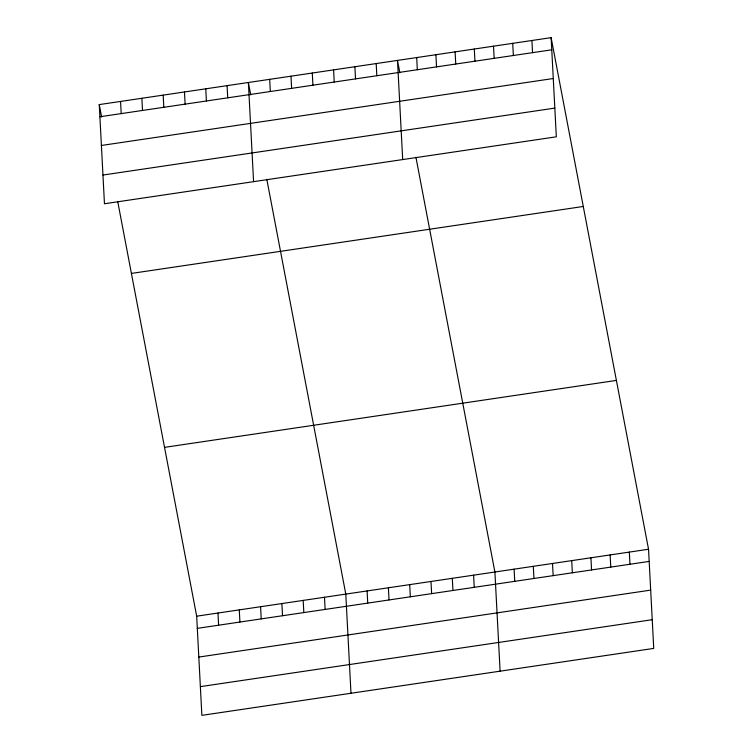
<?xml version="1.0" encoding="UTF-8"?>
<svg xmlns="http://www.w3.org/2000/svg" width="753" height="753" viewBox="0 0 753 753"><rect width="100%" height="100%" fill="white"/><g stroke="black" fill="none" stroke-linecap="round" stroke-linejoin="round"><path stroke-width="1.13" d="M551.13 37.65L556.326 136.811L104.46 203.752L99.264 104.592L551.13 37.65L648.54 549.248L653.736 648.408L201.87 715.35L196.674 616.189L117.694 201.39M99.904 116.762L551.761 49.811M101.41 145.47L553.267 78.519M102.963 175.044L554.82 108.103M131.408 273.424L583.274 206.473M164.531 447.367L616.387 380.416M196.674 616.189L648.54 549.248M197.314 628.36L649.171 561.409M198.82 657.068L650.677 590.117M200.373 686.642L652.23 619.7M399.852 72.796L397.49 60.409L402.695 159.57M415.92 157.208L494.9 572.007L500.105 671.168M250.74 94.887L248.377 82.501L253.582 181.661M266.807 179.299L345.787 594.098L350.983 693.259M99.264 104.592L101.627 116.979M629.329 552.09L629.969 564.251M610.128 554.933L610.768 567.103M590.926 557.785L591.557 569.946M571.715 560.627L572.355 572.788M531.919 40.493L532.559 52.663M552.514 563.47L553.154 575.64M512.718 43.345L513.358 55.506M533.312 566.312L533.952 578.483M493.516 46.187L494.156 58.348M514.111 569.164L514.741 581.325M474.315 49.03L474.945 61.191M455.104 51.872L455.744 64.043M473.599 575.16L474.239 587.331M435.902 54.724L436.542 66.885M452.299 578.323L452.939 590.484M416.701 57.567L417.331 69.728M430.998 581.476L431.638 593.637M409.698 584.629L410.338 596.8M376.189 63.563L376.829 75.733M388.397 587.782L389.028 599.953M354.889 66.725L355.529 78.886M367.097 590.945L367.728 603.106M333.588 69.878L334.228 82.039M312.288 73.032L312.928 85.202M324.487 597.251L325.127 609.422M290.987 76.194L291.618 88.355M303.186 600.414L303.826 612.575M269.687 79.347L270.318 91.508M281.886 603.567L282.526 615.728M260.585 606.72L261.216 618.891M227.077 85.663L227.717 97.824M239.285 609.883L239.915 622.044M205.776 88.816L206.416 100.977M217.975 613.036L218.615 625.197M184.476 91.97L185.116 104.14M163.175 95.123L163.815 107.293M141.875 98.285L142.505 110.446M120.565 101.439L121.205 113.599"/></g></svg>
